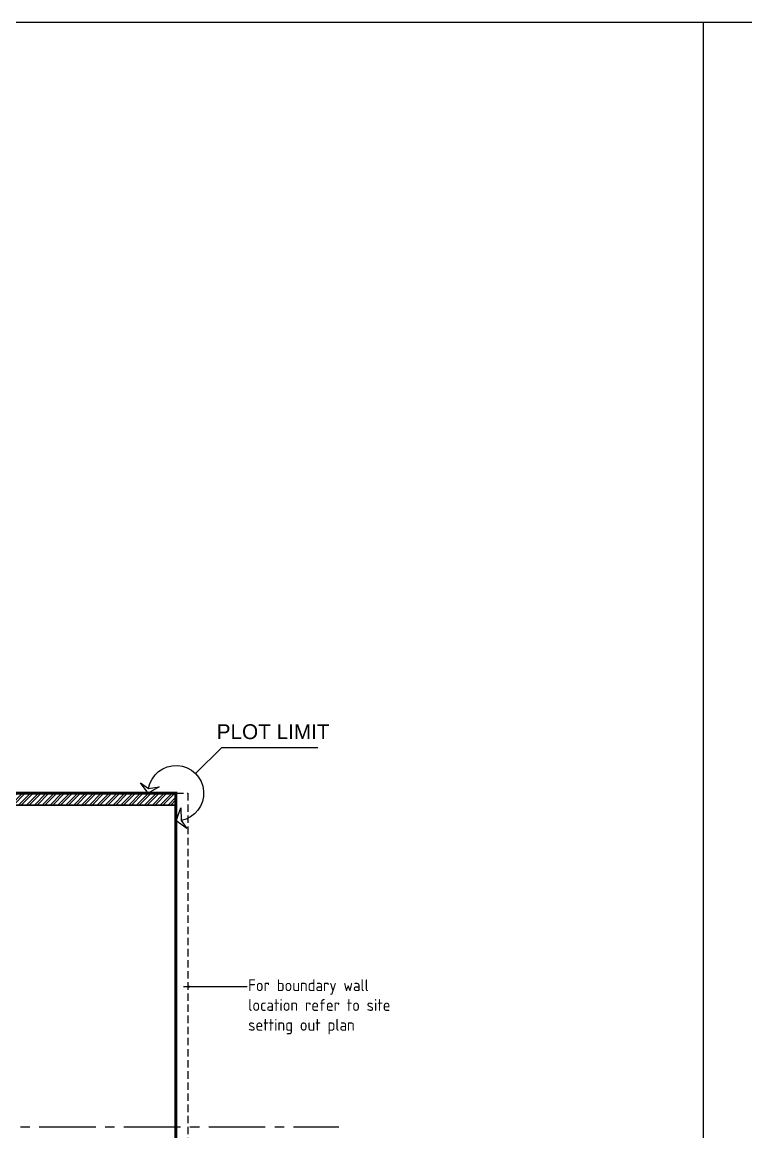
# Model space of a CAD drawing. Header units: millimetres. Extents: x -8913 to 62688, y -13000 to 43000.
# Drawn here: x 15408 to 27604, y 24292 to 43000 of the extents above; entities that cross this region are included whole.
import ezdxf

# ---------------------------------------------------------------- set-up
doc = ezdxf.new("R2010")
doc.units = ezdxf.units.MM
doc.header["$MEASUREMENT"] = 0
for name, pattern in [('1735 X DT-5BR-GFP-Ext$0$HIDDEN', [0.375, 0.25, -0.125]), ('1735 X DT-5BR-Grids$0$CENTER2', [28.575, 19.05, -3.175, 3.175, -3.175]), ('1735 X DT-5BR-Plot Limit$0$PHANTOM', [2.5, 1.25, -0.25, 0.25, -0.25, 0.25, -0.25])]:
    doc.linetypes.add(name, pattern=pattern)
for name, color, linetype, lineweight, plot in [('00--VIEWPORT', 6, 'Continuous', 0, False), ('1735 X DT-5BR-GFP-Ext$0$00--ORIGIN', 6, 'Continuous', 0, False), ('Y---------------', 7, 'Continuous', 25, False)]:
    doc.layers.add(name, color=color, linetype=linetype, lineweight=lineweight, plot=plot)
for name, color, linetype, lineweight in [('05--LEADER', 8, 'Continuous', 13), ('05--TEXT-2', 2, 'Continuous', 25), ('1735 X DT-5BR-GFP-Ext$0$F--BLOCKWALL-2', 2, 'Continuous', 25), ('1735 X DT-5BR-GFP-Ext$0$F--BLOCKWALL-2 A', 2, 'Continuous', 25), ('1735 X DT-5BR-GFP-Ext$0$F--BLOCKWALL-HATCH', 8, 'Continuous', 13), ('1735 X DT-5BR-Grids$0$03--GRID', 252, '1735 X DT-5BR-Grids$0$CENTER2', 5), ('1735 X DT-5BR-Plot Limit$0$G-ANNO-LIN02', 9, 'Continuous', 20), ('1735 X DT-5BR-Plot Limit$0$L-ANNO-TEXT', 3, 'Continuous', 13), ('Z--X-REF', 7, 'Continuous', 0)]:
    doc.layers.add(name, color=color, linetype=linetype, lineweight=lineweight)
doc.layers.add('1735 X DT-5BR-Plot Limit$0$Z- Plot', color=1, linetype='1735 X DT-5BR-Plot Limit$0$PHANTOM')
doc.styles.add('1735 X DT-5BR-Plot Limit$0$SDC-TEXT', font='arial.ttf')
doc.styles.add('ISO', font='isocp2.shx', dxfattribs={"width": 0.8})
doc.dimstyles.new('Copy of 1-100_AR LEADER', dxfattribs={"dimtxt": 200, "dimasz": 100, "dimexe": 100, "dimexo": 100, "dimgap": 0, "dimtad": 0, "dimdec": 0, "dimzin": 12, "dimdsep": 46, "dimtxsty": 'ISO', "dimcen": 150, "dimdle": 100, "dimclrd": 8, "dimclre": 9, "dimclrt": 2, "dimadec": 0, "dimazin": 0, "dimtfac": 1, "dimtdec": 0, "dimtmove": 0, "dimatfit": 2, "dimfxl": 1, "dimtvp": 0.75, "dimtolj": 1, "dimtzin": 12, "dimlwd": 9, "dimlwe": 9, "dimarcsym": 0})

# ---------------------------------------------------------------- blocks, each defined once
blk = doc.blocks.new('1735 X DT-5BR-Grids')
at = {"layer": '1735 X DT-5BR-Grids$0$03--GRID', "ltscale": 50}
blk.add_line((-2878.651, 24374.999), (20742.863, 24374.999), dxfattribs=at)
blk = doc.blocks.new('1735 X DT-5BR-GFP-Ext')
at = {"layer": '1735 X DT-5BR-GFP-Ext$0$F--BLOCKWALL-HATCH'}
h = blk.add_hatch(dxfattribs=at)
h.set_pattern_fill('ANSI32', color=256, scale=250)
h.paths.add_polyline_path([(18000, 30000), (0, 30000), (0, 6400), (200, 6400), (200, 29800), (18000, 29800)])
at = {"layer": '1735 X DT-5BR-GFP-Ext$0$00--ORIGIN'}
blk.add_lwpolyline([(3100, 25700), (3100, 29800), (18000, 29800), (18000, 1757), (16200, 1757), (16200, 24000), (8700, 24000), (8700, 25700)], close=True, dxfattribs=at)
at = {"layer": '1735 X DT-5BR-GFP-Ext$0$F--BLOCKWALL-2'}
for q in [(18000, 30000), (200, 29800)]:
    blk.add_line((18000, 29800), q, dxfattribs=at)
blk.add_lwpolyline([(18000, 0), (18000, 30000), (0, 30000), (0, 6400)], dxfattribs=at)
at = {"layer": '1735 X DT-5BR-GFP-Ext$0$F--BLOCKWALL-2 A', "linetype": '1735 X DT-5BR-GFP-Ext$0$HIDDEN', "ltscale": 500}
blk.add_lwpolyline([(18000, 30000), (18200, 30000), (18200, 0), (18000, 0)], close=True, dxfattribs=at)
blk = doc.blocks.new('*U637')
at = {"layer": '1735 X DT-5BR-Plot Limit$0$G-ANNO-LIN02'}
for points in [[(331, 331), (771, 771), (2389, 771)], [(-469, 0), (-597, 178), (-461, 79), (-282, 110), (-469, 0)], [(2, -468), (84, -248), (86, -460), (181, -595), (2, -468)]]:
    blk.add_lwpolyline(points, dxfattribs=at)
at = {"layer": '1735 X DT-5BR-Plot Limit$0$G-ANNO-LIN02', "extrusion": (-2.49569e-39, -1.1487e-38, -1)}
blk.add_ellipse((0, 0), major_axis=(99, 458), ratio=0.997525, start_param=-1.614984, end_param=2.7411, dxfattribs=at)
at = {"layer": '1735 X DT-5BR-Plot Limit$0$L-ANNO-TEXT', "insert": (1637, 1036), "char_height": 250, "width": 2000, "attachment_point": 5, "rotation": 359.9827, "style": '1735 X DT-5BR-Plot Limit$0$SDC-TEXT'}
blk.add_mtext('PLOT LIMIT', dxfattribs=at)
blk = doc.blocks.new('1735 X DT-5BR-Plot Limit')
at = {"layer": '1735 X DT-5BR-Plot Limit$0$Z- Plot', "color": 12, "ltscale": 500, "true_color": 0xdb0000, "const_width": 50}
blk.add_lwpolyline([(18000, 0), (0, 0), (0, 30000.001), (18000, 30000.001)], close=True, dxfattribs=at)
at = {"layer": '1735 X DT-5BR-Plot Limit$0$L-ANNO-TEXT'}
blk.add_blockref('*U637', (18000, 30000.001), dxfattribs=at)

msp = doc.modelspace()

# ---------------------------------------------------------------- linework, layer by layer
at = {"layer": 'Y---------------'}
msp.add_line((26887.5, 43000), (26887.5, -13000), dxfattribs=at)

# ---------------------------------------------------------------- block references
at = {"layer": 'Z--X-REF'}
msp.add_blockref('1735 X DT-5BR-GFP-Ext', (0, 0), dxfattribs=at)

# ---------------------------------------------------------------- texts
at = {"layer": '05--TEXT-2', "insert": (19217.4, 26863), "char_height": 200, "width": 2428.98, "attachment_point": 1, "style": 'ISO'}
msp.add_mtext('{\\W1;For boundary wall location refer to site setting out plan}', dxfattribs=at)

# ---------------------------------------------------------------- next in the draw order: linework, layer by layer
at = {"layer": '00--VIEWPORT'}
msp.add_lwpolyline([(62687.5, -13000), (-8912.5, -13000), (-8912.5, 43000), (62687.5, 43000)], close=True, dxfattribs=at)

# ---------------------------------------------------------------- next in the draw order: block references
msp.add_blockref('1735 X DT-5BR-Grids', (0, 0))
at = {"layer": 'Z--X-REF'}
msp.add_blockref('1735 X DT-5BR-Plot Limit', (0, 0), dxfattribs=at)

# ---------------------------------------------------------------- next in the draw order: leaders
at = {"layer": '05--LEADER'}
msp.add_leader([(18128, 26739), (19198, 26739)], dimstyle='Copy of 1-100_AR LEADER', override={"dimgap": 0, "dimtad": 0}, dxfattribs=at)

doc.saveas('drawing.dxf')
